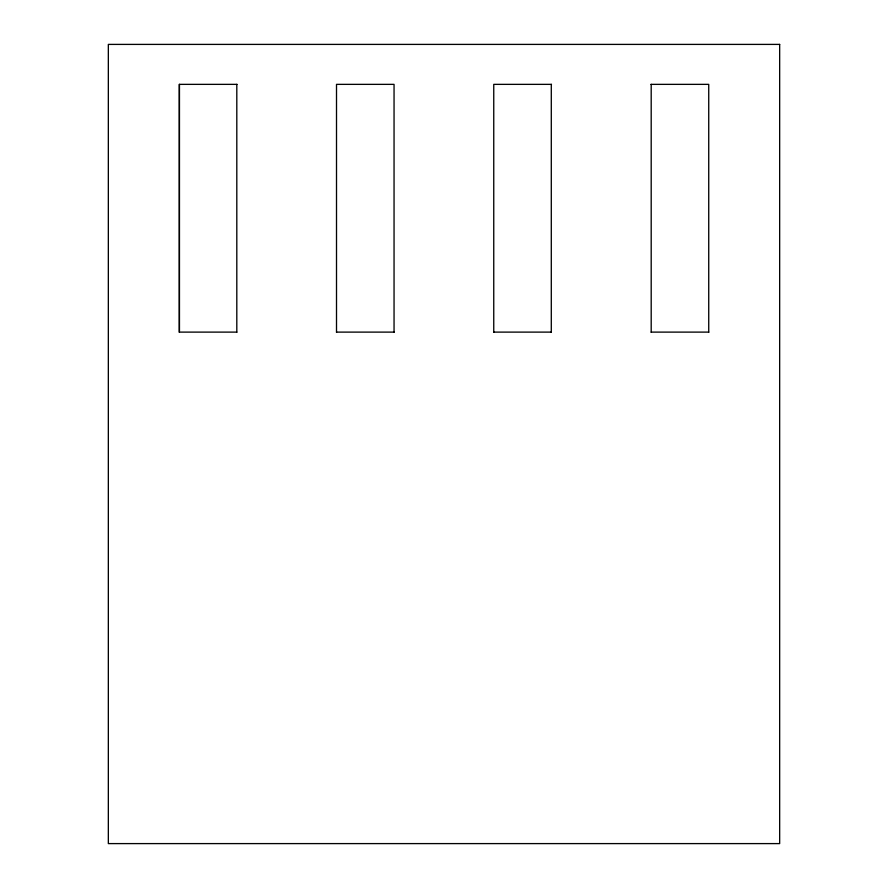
<?xml version="1.0" encoding="UTF-8"?>
<svg xmlns="http://www.w3.org/2000/svg" width="888" height="888" viewBox="0 0 888 888"><rect width="100%" height="100%" fill="white"/><g stroke="black" fill="none" stroke-linecap="round" stroke-linejoin="round"><path stroke-width="1.33" d="M237.007 84.36L179.265 84.36L179.265 332.356M551.492 84.36L493.75 84.36L493.75 332.356M650.993 84.36L708.735 84.36L708.735 332.356M236.807 332.112L179.465 332.112L179.465 84.36M336.508 332.112L394.05 332.112M493.75 332.112L551.293 332.112M651.193 332.112L708.735 332.112M651.193 84.36L651.193 332.356M551.293 84.36L551.293 332.356M394.05 332.356L394.05 84.36L336.508 84.36L336.508 332.356M236.807 84.36L236.807 332.356M779.664 44.4L108.336 44.4L108.336 843.6L779.664 843.6L779.664 44.4"/></g></svg>
